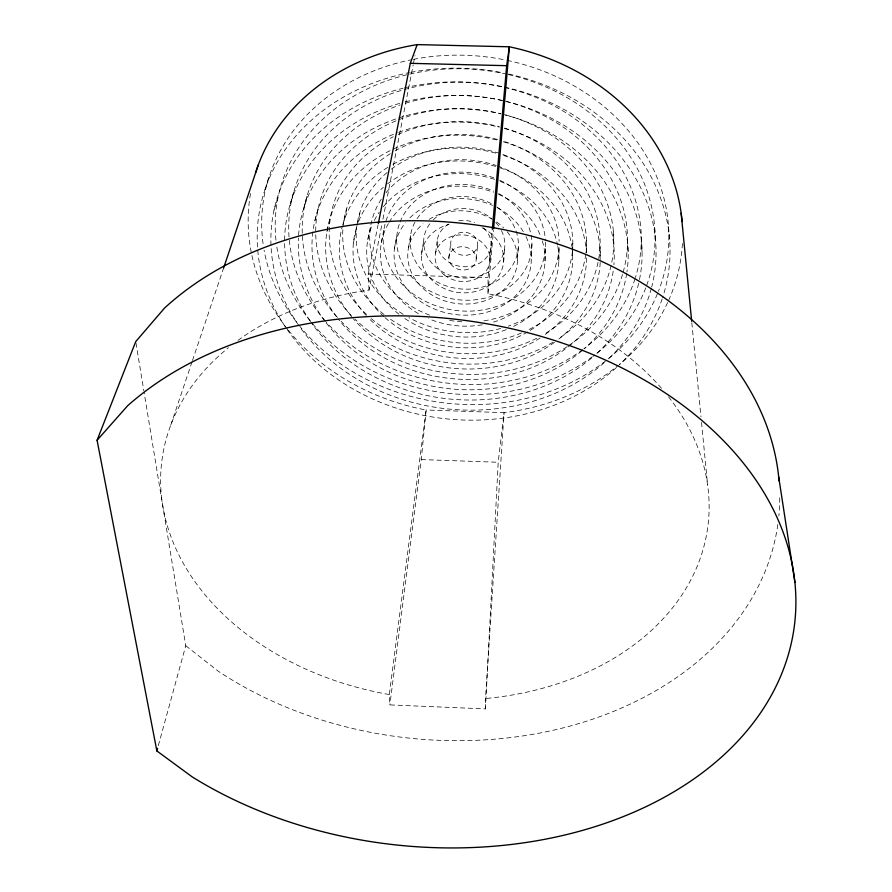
<?xml version="1.0" encoding="UTF-8"?>
<svg xmlns="http://www.w3.org/2000/svg" width="892" height="892" viewBox="0 0 892 892"><rect width="100%" height="100%" fill="white"/><g stroke="black" fill="none" stroke-linecap="round" stroke-linejoin="round"><path stroke-width="0.67" stroke-dasharray="4.46 3.34" d="M288.361 330.218A217.67 186.049 7 0 0 426.131 410.008L389.313 694.545L389.837 704.903L485.449 708.895L485.516 698.536L504.047 412.639A217.67 186.049 7 0 0 618.39 365.263M661.552 388.355A274.992 205.639 6.3 0 0 487.969 293.724L488.069 277.646L492.328 229.155M572.642 255.569L572.776 240.951M558.805 261.289L559.139 246.638A94.942 80.916 6.9 0 1 482.416 321.02M545.023 260.877L545.547 246.237M531.208 256.651L531.911 242.044M485.449 708.895L498.204 462.268L504.047 412.639L426.131 410.008L421.28 459.57L389.837 704.903M517.494 260.063L518.386 245.445M503.623 261.936L504.705 247.318M487.969 293.724L493.499 229.913M489.998 259.249L491.28 244.653M476.272 258.847L477.733 244.252M448.832 258.033L450.683 243.471M435.575 253.083L437.604 238.565M421.481 254.934L423.7 240.405M408.536 247.72L410.944 233.258M394.398 248.801L396.996 234.34M381.419 242.345L384.196 227.928M237.974 340.376A274.992 205.639 6.3 0 1 369.032 290.09L381.865 224.628M382.936 219.176L413.152 65.06M413.42 63.689L415.025 55.516M369.032 290.09L368.229 274.034L377.996 225.096M367.827 239.647L370.804 225.263M357.291 225.029L360.435 210.757M353.388 243.003L356.555 228.608M343.978 220.803L347.3 206.565M326.951 231.541L330.497 217.235M314.921 220.514L318.656 206.308M158.319 745.612L185.759 645.708L144.069 392.19M303.771 208.037L307.684 193.932M290.301 203.766L294.405 189.695M274.056 210.021L278.371 195.905M265.002 189.561L269.484 175.613M170.707 425.25L192.036 361.851M192.482 360.524L223.591 268.068M368.229 274.034L488.069 277.646M421.28 459.57L498.204 462.268M185.759 645.708L218.306 671.252A344.892 258.769 6.3 0 0 567.758 726.679A344.892 258.769 6.3 0 0 778.069 522.801M135.974 342.941L143.846 390.83M691.813 322.692L700.989 416.887M701.525 422.418L707.59 484.757M668.509 226.824L669.725 241.398M654.683 227.973L655.709 242.546M641.27 239.112L642.106 253.752M627.533 239.48L628.169 254.12M613.384 231.418L613.819 245.991M599.97 247.831L600.193 261.178M586.434 240.584L586.49 255.201M779.742 497.859A344.892 258.769 6.3 0 1 778.85 515.955M668.521 396.773A274.992 205.639 6.3 0 1 485.516 698.536M389.313 694.545A274.992 205.639 6.3 0 1 176.583 550.197A274.992 205.639 6.3 0 1 228.419 347.713M682.413 243.471A217.67 186.049 7 0 1 668.253 301.24M667.673 302.511A217.67 186.049 7 0 1 619.449 364.382M287.492 329.137A217.67 186.049 7 0 1 250.607 193.006M572.419 251.354A108.534 92.512 6.9 0 1 508.284 326.126M500.668 328.468A108.534 92.512 6.9 0 1 408.949 317.652M403.184 314.307A108.534 92.512 6.9 0 1 387.128 172.49M391.343 169.145A108.534 92.512 6.9 0 1 511.651 157.995A108.534 92.512 6.9 0 1 572.541 250.061M461.855 321.789A94.942 80.916 6.9 0 1 446.78 319.905M429.576 315.077A94.942 80.916 6.9 0 1 381.363 199.083M386.113 192.616A94.942 80.916 6.9 0 1 496.264 165.511M497.558 165.957A94.942 80.916 6.9 0 1 559.139 241.319M545.536 242.145A81.373 69.331 6.9 0 1 455.723 310.427A81.373 69.331 6.9 0 1 385.578 222.242A81.373 69.331 6.9 0 1 494.647 178.177M499.643 180.229A81.373 69.331 6.9 0 1 545.469 240.773M498.595 193.553A67.792 57.757 6.9 0 1 525.154 269.652A67.792 57.757 6.9 0 1 439.533 295.352A67.792 57.757 6.9 0 1 399.616 223.256M400.062 222.063A67.792 57.757 6.9 0 1 493.8 191.2M507.169 60.366A203.978 174.263 6.9 0 1 658.408 291.305M657.426 293.724A203.978 174.263 6.9 0 1 607.798 359.175M605.701 360.847A203.978 174.263 6.9 0 1 298.095 324.108M296.445 321.979A203.978 174.263 6.9 0 1 264.077 250.095M263.062 243.616A203.978 174.263 6.9 0 1 410.755 59.864M413.364 59.34A203.978 174.263 6.9 0 1 505.842 60.087M508.239 74.515A190.297 162.511 6.9 0 1 646.221 286.611M645.741 287.904A190.297 162.511 6.9 0 1 593.448 355.908M592.355 356.722A190.297 162.511 6.9 0 1 311.408 322.324M310.539 321.265A190.297 162.511 6.9 0 1 276.654 245.701M275.962 240.182A190.297 162.511 6.9 0 1 408.369 74.449M409.684 74.136A190.297 162.511 6.9 0 1 506.89 74.203M504.281 87.371A176.638 150.781 6.9 0 1 635.438 277.49M635.037 278.772A176.638 150.781 6.9 0 1 583.992 348.716M582.877 349.553A176.638 150.781 6.9 0 1 326.517 322.358M325.591 321.31A176.638 150.781 6.9 0 1 316.047 147.682A176.638 150.781 6.9 0 1 502.932 87.07M598.03 262.393A135.74 115.759 6.9 0 1 543.797 334.4M536.761 338.224A135.74 115.759 6.9 0 1 370.615 318.065M366.601 314.486A135.74 115.759 6.9 0 1 393.272 136.755M398.066 134.48A135.74 115.759 6.9 0 1 499.252 126.653M504.404 128.08A135.74 115.759 6.9 0 1 598.298 261.077M585.732 254.231A122.137 104.13 6.9 0 1 527.741 330.151M521.474 332.984A122.137 104.13 6.9 0 1 388.388 317.786M383.995 314.486A122.137 104.13 6.9 0 1 342.952 228.051M343.063 226.691A122.137 104.13 6.9 0 1 390.283 153.703M395.011 150.893A122.137 104.13 6.9 0 1 498.104 139.643M504.727 141.65A122.137 104.13 6.9 0 1 585.899 252.871M506.143 101.476A162.991 139.085 6.9 0 1 622.895 273.153M622.516 274.457A162.991 139.085 6.9 0 1 568.204 345.94M567.078 346.687A162.991 139.085 6.9 0 1 341.09 321.31M337.399 317.34A162.991 139.085 6.9 0 1 302.31 234.596M302.254 233.236A162.991 139.085 6.9 0 1 400.162 104.955M405.392 103.271A162.991 139.085 6.9 0 1 504.827 101.142M505.708 114.945A149.354 127.411 6.9 0 1 610.786 215.474A149.354 127.411 6.9 0 1 558.86 338.458M553.04 342.127A149.354 127.411 6.9 0 1 355.217 319.347M351.292 315.433A149.354 127.411 6.9 0 1 315.701 232.589M315.701 231.206A149.354 127.411 6.9 0 1 397.553 120.219M398.802 119.718A149.354 127.411 6.9 0 1 500.523 113.596M496.833 206.966A54.234 46.194 6.9 0 1 509.232 270.131A54.234 46.194 6.9 0 1 436.645 281.76A54.234 46.194 6.9 0 1 416.296 219.878M417.032 218.741A54.234 46.194 6.9 0 1 492.362 204.235M501.382 230.515A40.664 34.632 6.9 0 1 461.097 277.802A40.664 34.632 6.9 0 1 430.089 223.435M433.267 219.856A40.664 34.632 6.9 0 1 492.161 219.031M495.807 222.521A40.664 34.632 6.9 0 1 498.896 226.378M483.408 227.928A27.106 23.092 6.9 0 1 482.093 261.568A27.106 23.092 6.9 0 1 442.856 257.108A27.106 23.092 6.9 0 1 448.944 224.015M458.756 220.781A27.106 23.092 6.9 0 1 474.555 222.576M508.708 74.025A206.844 175.534 6.9 0 1 662.578 297.672M662.165 298.92A206.844 175.534 6.9 0 1 619.316 364.85M616.35 367.582A206.844 175.534 6.9 0 1 286.232 328.178M285.473 327.063A206.844 175.534 6.9 0 1 409.473 72.609M410.799 72.352A206.844 175.534 6.9 0 1 503.322 72.888M504.738 87.182A192.973 163.682 6.9 0 1 651.695 287.023M651.35 288.372A192.973 163.682 6.9 0 1 609.281 358.038M604.274 362.631A192.973 163.682 6.9 0 1 299.422 326.416M298.63 325.29A192.973 163.682 6.9 0 1 403.072 88.241M404.41 87.907A192.973 163.682 6.9 0 1 503.411 86.892M638.661 283.333A179.114 151.874 6.9 0 1 593.749 356.187M591.652 357.993A179.114 151.874 6.9 0 1 310.728 321.834M309.981 320.741A179.114 151.874 6.9 0 1 399.906 103.327M405.325 101.833A179.114 151.874 6.9 0 1 504.459 101.008M505.82 101.331A179.114 151.874 6.9 0 1 638.962 282.017M626.719 273.365A165.276 140.089 6.9 0 1 584.126 348.872M582.097 350.623A165.276 140.089 6.9 0 1 325.402 321.8M324.588 320.707A165.276 140.089 6.9 0 1 298.419 237.997M298.586 235.265A165.276 140.089 6.9 0 1 397.453 118.38M398.769 117.945A165.276 140.089 6.9 0 1 500.969 113.942M502.319 114.254A165.276 140.089 6.9 0 1 626.931 272.004M613.172 271.279A151.45 128.325 6.9 0 1 498.806 376.926A151.45 128.325 6.9 0 1 338.135 318.879M336.474 316.693A151.45 128.325 6.9 0 1 397.375 132.785M398.668 132.306A151.45 128.325 6.9 0 1 499.308 127.155M504.571 128.515A151.45 128.325 6.9 0 1 613.908 264.701M600.216 262.516A137.647 116.584 6.9 0 1 558.86 339.027M554.523 342.316A137.647 116.584 6.9 0 1 353.399 318.823M352.541 317.808A137.647 116.584 6.9 0 1 349.352 182.693A137.647 116.584 6.9 0 1 498.026 140.323M503.255 141.772A137.647 116.584 6.9 0 1 600.372 258.468M586.523 257.955A123.843 104.866 6.9 0 1 544.644 334.913M540.139 337.968A123.843 104.866 6.9 0 1 368.05 317.452M366.199 315.467A123.843 104.866 6.9 0 1 342.372 226.122M342.74 224.784A123.843 104.866 6.9 0 1 388.41 166.971M392.959 164.34A123.843 104.866 6.9 0 1 497.223 153.513M503.59 155.453A123.843 104.866 6.9 0 1 586.39 252.614M571.995 247.664A110.05 93.169 6.9 0 1 528.845 331.244M527.651 331.958A110.05 93.169 6.9 0 1 384.798 317.44M383.828 316.56A110.05 93.169 6.9 0 1 356.878 226.278M358.673 221.294A110.05 93.169 6.9 0 1 383.281 187.353M387.496 183.93A110.05 93.169 6.9 0 1 496.331 166.603M500.144 167.841A110.05 93.169 6.9 0 1 571.805 246.337M557.812 246.515A96.28 81.484 6.9 0 1 512.331 326.974M506.177 329.661A96.28 81.484 6.9 0 1 403.273 317.44M398.947 314.218A96.28 81.484 6.9 0 1 372.566 224.182M374.317 220.48A96.28 81.484 6.9 0 1 379.278 212.118M383.304 206.766A96.28 81.484 6.9 0 1 497.625 180.429M500.211 181.399A96.28 81.484 6.9 0 1 557.567 245.189M542.291 240.885A82.51 69.821 6.9 0 1 493.51 322.09M482.316 324.777A82.51 69.821 6.9 0 1 428.762 318.756M418.415 313.638A82.51 69.821 6.9 0 1 388.466 223.424M389.124 222.298A82.51 69.821 6.9 0 1 493.376 192.271M498.45 194.333A82.51 69.821 6.9 0 1 540.552 235.979M525.979 236.547A68.74 58.158 6.9 0 1 456.258 314.664A68.74 58.158 6.9 0 1 405.369 222.866M409.896 217.838A68.74 58.158 6.9 0 1 492.529 205.394M497.39 207.769A68.74 58.158 6.9 0 1 523.403 231.82M507.08 231.608A54.992 46.518 6.9 0 1 497.401 294.661A54.992 46.518 6.9 0 1 422.351 287.726A54.992 46.518 6.9 0 1 422.998 223.836M429.097 219.387A54.992 46.518 6.9 0 1 492.239 219.187M496.699 222.041A54.992 46.518 6.9 0 1 503.657 227.861M482.048 227.728A41.233 34.877 6.9 0 1 493.008 282.441A41.233 34.877 6.9 0 1 428.283 276.007A41.233 34.877 6.9 0 1 448.921 224.438M452.489 249.191A13.558 11.54 6.9 0 0 475.915 249.972A13.558 11.54 6.9 0 0 464.208 232.232A13.558 11.54 6.9 0 0 452.489 249.191M444.361 274.992A27.485 23.248 6.8 0 0 489.44 263.776A27.485 23.248 6.8 0 0 453.894 235.789A27.485 23.248 6.8 0 0 444.361 274.992M450.672 263.798A13.748 11.629 6.8 0 0 474.433 264.601A13.748 11.629 6.8 0 0 462.547 246.727A13.748 11.629 6.8 0 0 450.672 263.798"/><path stroke-width="1.34" d="M493.622 228.53L509.354 46.797L417.166 44.6A217.67 186.049 7 0 0 255.536 172.914M492.328 229.155L506.678 65.685L509.354 46.797A217.67 186.049 7 0 1 682.068 221.517M378.275 223.736L410.309 63.332L417.166 44.6M156.858 750.941L97.083 440.258L127.656 405.726A372.956 264.534 6.2 0 1 651.082 383.984A372.956 264.534 6.2 0 1 716.655 761.322A372.956 264.534 6.2 0 1 192.137 776.843L156.858 750.941L157.583 748.277M223.591 268.068L258.245 165.031M97.083 440.258L135.74 341.58L164.518 308.086A344.892 258.769 6.3 0 1 537.33 237.718A344.892 258.769 6.3 0 1 779.062 480.978M410.309 63.332L506.678 65.685M778.66 476.752L794.917 582.487M681.165 213.266L691.679 321.31"/></g></svg>
